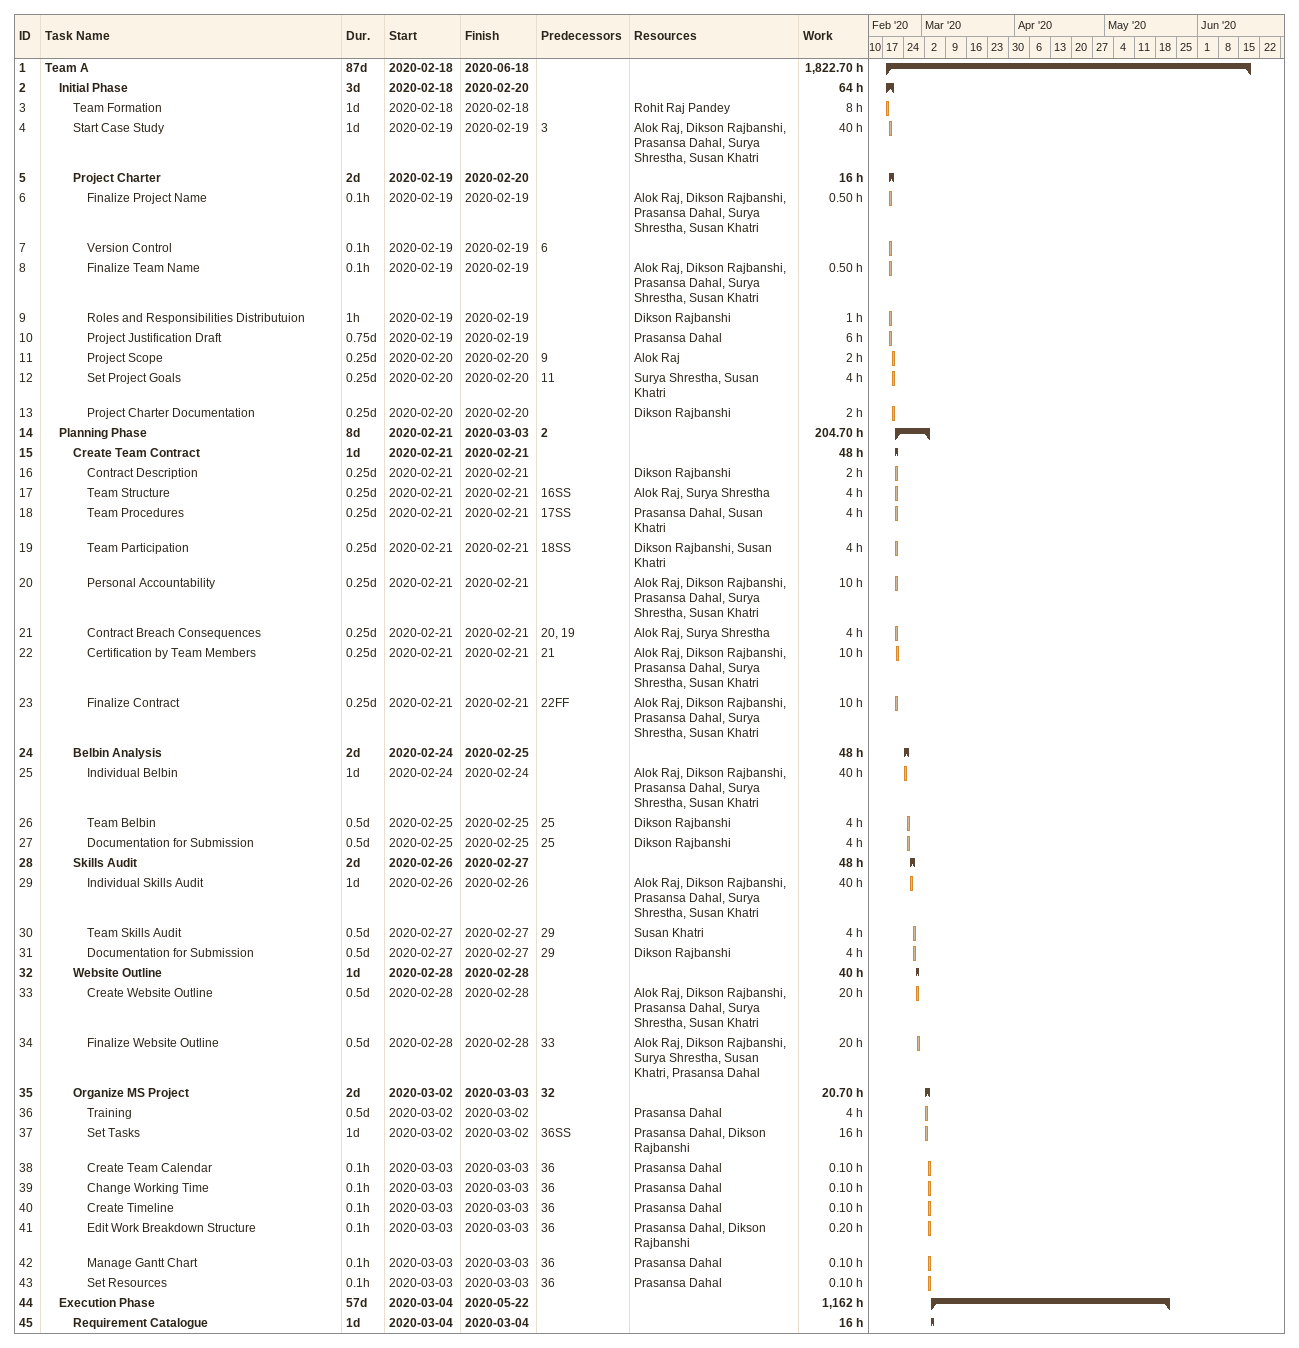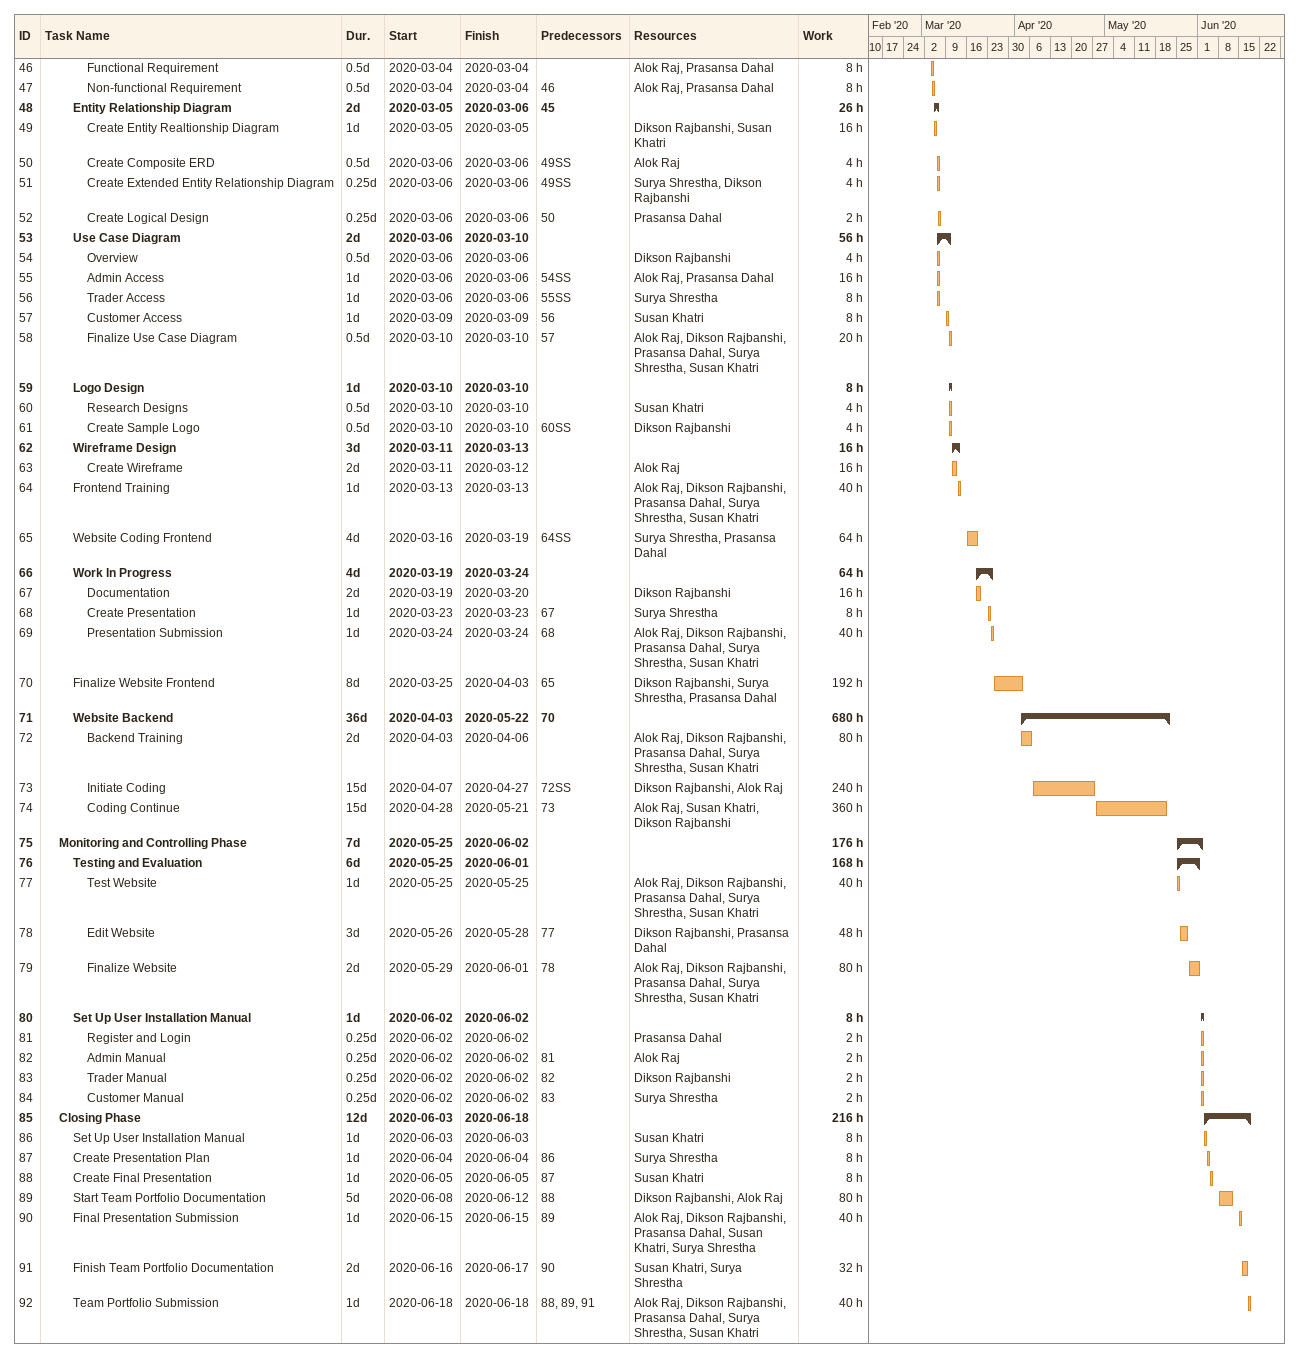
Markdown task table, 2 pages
| ID | Level | Task | Duration | Start | Finish | Predecessors | Resources | Work (h) |
|---|---|---|---|---|---|---|---|---|
| 1 | 1 | **Team A** | 87d | 2020-02-18 | 2020-06-18 |  |  | 1822.70 |
| 2 | 2 | **Initial Phase** | 3d | 2020-02-18 | 2020-02-20 |  |  | 64 |
| 3 | 3 | Team Formation | 1d | 2020-02-18 | 2020-02-18 |  | Rohit Raj Pandey | 8 |
| 4 | 3 | Start Case Study | 1d | 2020-02-19 | 2020-02-19 | 3 | Alok Raj, Dikson Rajbanshi, Prasansa Dahal, Surya Shrestha, Susan Khatri | 40 |
| 5 | 3 | **Project Charter** | 2d | 2020-02-19 | 2020-02-20 |  |  | 16 |
| 6 | 4 | Finalize Project Name | 0.1h | 2020-02-19 | 2020-02-19 |  | Alok Raj, Dikson Rajbanshi, Prasansa Dahal, Surya Shrestha, Susan Khatri | 0.50 |
| 7 | 4 | Version Control | 0.1h | 2020-02-19 | 2020-02-19 | 6 |  |  |
| 8 | 4 | Finalize Team Name | 0.1h | 2020-02-19 | 2020-02-19 |  | Alok Raj, Dikson Rajbanshi, Prasansa Dahal, Surya Shrestha, Susan Khatri | 0.50 |
| 9 | 4 | Roles and Responsibilities Distributuion | 1h | 2020-02-19 | 2020-02-19 |  | Dikson Rajbanshi | 1 |
| 10 | 4 | Project Justification Draft | 0.75d | 2020-02-19 | 2020-02-19 |  | Prasansa Dahal | 6 |
| 11 | 4 | Project Scope | 0.25d | 2020-02-20 | 2020-02-20 | 9 | Alok Raj | 2 |
| 12 | 4 | Set Project Goals | 0.25d | 2020-02-20 | 2020-02-20 | 11 | Surya Shrestha, Susan Khatri | 4 |
| 13 | 4 | Project Charter Documentation | 0.25d | 2020-02-20 | 2020-02-20 |  | Dikson Rajbanshi | 2 |
| 14 | 2 | **Planning Phase** | 8d | 2020-02-21 | 2020-03-03 | 2 |  | 204.70 |
| 15 | 3 | **Create Team Contract** | 1d | 2020-02-21 | 2020-02-21 |  |  | 48 |
| 16 | 4 | Contract Description | 0.25d | 2020-02-21 | 2020-02-21 |  | Dikson Rajbanshi | 2 |
| 17 | 4 | Team Structure | 0.25d | 2020-02-21 | 2020-02-21 | 16SS | Alok Raj, Surya Shrestha | 4 |
| 18 | 4 | Team Procedures | 0.25d | 2020-02-21 | 2020-02-21 | 17SS | Prasansa Dahal, Susan Khatri | 4 |
| 19 | 4 | Team Participation | 0.25d | 2020-02-21 | 2020-02-21 | 18SS | Dikson Rajbanshi, Susan Khatri | 4 |
| 20 | 4 | Personal Accountability | 0.25d | 2020-02-21 | 2020-02-21 |  | Alok Raj, Dikson Rajbanshi, Prasansa Dahal, Surya Shrestha, Susan Khatri | 10 |
| 21 | 4 | Contract Breach Consequences | 0.25d | 2020-02-21 | 2020-02-21 | 20, 19 | Alok Raj, Surya Shrestha | 4 |
| 22 | 4 | Certification by Team Members | 0.25d | 2020-02-21 | 2020-02-21 | 21 | Alok Raj, Dikson Rajbanshi, Prasansa Dahal, Surya Shrestha, Susan Khatri | 10 |
| 23 | 4 | Finalize Contract | 0.25d | 2020-02-21 | 2020-02-21 | 22FF | Alok Raj, Dikson Rajbanshi, Prasansa Dahal, Surya Shrestha, Susan Khatri | 10 |
| 24 | 3 | **Belbin Analysis** | 2d | 2020-02-24 | 2020-02-25 |  |  | 48 |
| 25 | 4 | Individual Belbin | 1d | 2020-02-24 | 2020-02-24 |  | Alok Raj, Dikson Rajbanshi, Prasansa Dahal, Surya Shrestha, Susan Khatri | 40 |
| 26 | 4 | Team Belbin | 0.5d | 2020-02-25 | 2020-02-25 | 25 | Dikson Rajbanshi | 4 |
| 27 | 4 | Documentation for Submission | 0.5d | 2020-02-25 | 2020-02-25 | 25 | Dikson Rajbanshi | 4 |
| 28 | 3 | **Skills Audit** | 2d | 2020-02-26 | 2020-02-27 |  |  | 48 |
| 29 | 4 | Individual Skills Audit | 1d | 2020-02-26 | 2020-02-26 |  | Alok Raj, Dikson Rajbanshi, Prasansa Dahal, Surya Shrestha, Susan Khatri | 40 |
| 30 | 4 | Team Skills Audit | 0.5d | 2020-02-27 | 2020-02-27 | 29 | Susan Khatri | 4 |
| 31 | 4 | Documentation for Submission | 0.5d | 2020-02-27 | 2020-02-27 | 29 | Dikson Rajbanshi | 4 |
| 32 | 3 | **Website Outline** | 1d | 2020-02-28 | 2020-02-28 |  |  | 40 |
| 33 | 4 | Create Website Outline | 0.5d | 2020-02-28 | 2020-02-28 |  | Alok Raj, Dikson Rajbanshi, Prasansa Dahal, Surya Shrestha, Susan Khatri | 20 |
| 34 | 4 | Finalize Website Outline | 0.5d | 2020-02-28 | 2020-02-28 | 33 | Alok Raj, Dikson Rajbanshi, Surya Shrestha, Susan Khatri, Prasansa Dahal | 20 |
| 35 | 3 | **Organize MS Project** | 2d | 2020-03-02 | 2020-03-03 | 32 |  | 20.70 |
| 36 | 4 | Training | 0.5d | 2020-03-02 | 2020-03-02 |  | Prasansa Dahal | 4 |
| 37 | 4 | Set Tasks | 1d | 2020-03-02 | 2020-03-02 | 36SS | Prasansa Dahal, Dikson Rajbanshi | 16 |
| 38 | 4 | Create Team Calendar | 0.1h | 2020-03-03 | 2020-03-03 | 36 | Prasansa Dahal | 0.10 |
| 39 | 4 | Change Working Time | 0.1h | 2020-03-03 | 2020-03-03 | 36 | Prasansa Dahal | 0.10 |
| 40 | 4 | Create Timeline | 0.1h | 2020-03-03 | 2020-03-03 | 36 | Prasansa Dahal | 0.10 |
| 41 | 4 | Edit Work Breakdown Structure | 0.1h | 2020-03-03 | 2020-03-03 | 36 | Prasansa Dahal, Dikson Rajbanshi | 0.20 |
| 42 | 4 | Manage Gantt Chart | 0.1h | 2020-03-03 | 2020-03-03 | 36 | Prasansa Dahal | 0.10 |
| 43 | 4 | Set Resources | 0.1h | 2020-03-03 | 2020-03-03 | 36 | Prasansa Dahal | 0.10 |
| 44 | 2 | **Execution Phase** | 57d | 2020-03-04 | 2020-05-22 |  |  | 1162 |
| 45 | 3 | **Requirement Catalogue** | 1d | 2020-03-04 | 2020-03-04 |  |  | 16 |
| 46 | 4 | Functional Requirement | 0.5d | 2020-03-04 | 2020-03-04 |  | Alok Raj, Prasansa Dahal | 8 |
| 47 | 4 | Non-functional Requirement | 0.5d | 2020-03-04 | 2020-03-04 | 46 | Alok Raj, Prasansa Dahal | 8 |
| 48 | 3 | **Entity Relationship Diagram** | 2d | 2020-03-05 | 2020-03-06 | 45 |  | 26 |
| 49 | 4 | Create Entity Realtionship Diagram | 1d | 2020-03-05 | 2020-03-05 |  | Dikson Rajbanshi, Susan Khatri | 16 |
| 50 | 4 | Create Composite ERD | 0.5d | 2020-03-06 | 2020-03-06 | 49SS | Alok Raj | 4 |
| 51 | 4 | Create Extended Entity Relationship Diagram | 0.25d | 2020-03-06 | 2020-03-06 | 49SS | Surya Shrestha, Dikson Rajbanshi | 4 |
| 52 | 4 | Create Logical Design | 0.25d | 2020-03-06 | 2020-03-06 | 50 | Prasansa Dahal | 2 |
| 53 | 3 | **Use Case Diagram** | 2d | 2020-03-06 | 2020-03-10 |  |  | 56 |
| 54 | 4 | Overview | 0.5d | 2020-03-06 | 2020-03-06 |  | Dikson Rajbanshi | 4 |
| 55 | 4 | Admin Access | 1d | 2020-03-06 | 2020-03-06 | 54SS | Alok Raj, Prasansa Dahal | 16 |
| 56 | 4 | Trader Access | 1d | 2020-03-06 | 2020-03-06 | 55SS | Surya Shrestha | 8 |
| 57 | 4 | Customer Access | 1d | 2020-03-09 | 2020-03-09 | 56 | Susan Khatri | 8 |
| 58 | 4 | Finalize Use Case Diagram | 0.5d | 2020-03-10 | 2020-03-10 | 57 | Alok Raj, Dikson Rajbanshi, Prasansa Dahal, Surya Shrestha, Susan Khatri | 20 |
| 59 | 3 | **Logo Design** | 1d | 2020-03-10 | 2020-03-10 |  |  | 8 |
| 60 | 4 | Research Designs | 0.5d | 2020-03-10 | 2020-03-10 |  | Susan Khatri | 4 |
| 61 | 4 | Create Sample Logo | 0.5d | 2020-03-10 | 2020-03-10 | 60SS | Dikson Rajbanshi | 4 |
| 62 | 3 | **Wireframe Design** | 3d | 2020-03-11 | 2020-03-13 |  |  | 16 |
| 63 | 4 | Create Wireframe | 2d | 2020-03-11 | 2020-03-12 |  | Alok Raj | 16 |
| 64 | 3 | Frontend Training | 1d | 2020-03-13 | 2020-03-13 |  | Alok Raj, Dikson Rajbanshi, Prasansa Dahal, Surya Shrestha, Susan Khatri | 40 |
| 65 | 3 | Website Coding Frontend | 4d | 2020-03-16 | 2020-03-19 | 64SS | Surya Shrestha, Prasansa Dahal | 64 |
| 66 | 3 | **Work In Progress** | 4d | 2020-03-19 | 2020-03-24 |  |  | 64 |
| 67 | 4 | Documentation | 2d | 2020-03-19 | 2020-03-20 |  | Dikson Rajbanshi | 16 |
| 68 | 4 | Create Presentation | 1d | 2020-03-23 | 2020-03-23 | 67 | Surya Shrestha | 8 |
| 69 | 4 | Presentation Submission | 1d | 2020-03-24 | 2020-03-24 | 68 | Alok Raj, Dikson Rajbanshi, Prasansa Dahal, Surya Shrestha, Susan Khatri | 40 |
| 70 | 3 | Finalize Website Frontend | 8d | 2020-03-25 | 2020-04-03 | 65 | Dikson Rajbanshi, Surya Shrestha, Prasansa Dahal | 192 |
| 71 | 3 | **Website Backend** | 36d | 2020-04-03 | 2020-05-22 | 70 |  | 680 |
| 72 | 4 | Backend Training | 2d | 2020-04-03 | 2020-04-06 |  | Alok Raj, Dikson Rajbanshi, Prasansa Dahal, Surya Shrestha, Susan Khatri | 80 |
| 73 | 4 | Initiate Coding | 15d | 2020-04-07 | 2020-04-27 | 72SS | Dikson Rajbanshi, Alok Raj | 240 |
| 74 | 4 | Coding Continue | 15d | 2020-04-28 | 2020-05-21 | 73 | Alok Raj, Susan Khatri, Dikson Rajbanshi | 360 |
| 75 | 2 | **Monitoring and Controlling Phase** | 7d | 2020-05-25 | 2020-06-02 |  |  | 176 |
| 76 | 3 | **Testing and Evaluation** | 6d | 2020-05-25 | 2020-06-01 |  |  | 168 |
| 77 | 4 | Test Website | 1d | 2020-05-25 | 2020-05-25 |  | Alok Raj, Dikson Rajbanshi, Prasansa Dahal, Surya Shrestha, Susan Khatri | 40 |
| 78 | 4 | Edit Website | 3d | 2020-05-26 | 2020-05-28 | 77 | Dikson Rajbanshi, Prasansa Dahal | 48 |
| 79 | 4 | Finalize Website | 2d | 2020-05-29 | 2020-06-01 | 78 | Alok Raj, Dikson Rajbanshi, Prasansa Dahal, Surya Shrestha, Susan Khatri | 80 |
| 80 | 3 | **Set Up User Installation Manual** | 1d | 2020-06-02 | 2020-06-02 |  |  | 8 |
| 81 | 4 | Register and Login | 0.25d | 2020-06-02 | 2020-06-02 |  | Prasansa Dahal | 2 |
| 82 | 4 | Admin Manual | 0.25d | 2020-06-02 | 2020-06-02 | 81 | Alok Raj | 2 |
| 83 | 4 | Trader Manual | 0.25d | 2020-06-02 | 2020-06-02 | 82 | Dikson Rajbanshi | 2 |
| 84 | 4 | Customer Manual | 0.25d | 2020-06-02 | 2020-06-02 | 83 | Surya Shrestha | 2 |
| 85 | 2 | **Closing Phase** | 12d | 2020-06-03 | 2020-06-18 |  |  | 216 |
| 86 | 3 | Set Up User Installation Manual | 1d | 2020-06-03 | 2020-06-03 |  | Susan Khatri | 8 |
| 87 | 3 | Create Presentation Plan | 1d | 2020-06-04 | 2020-06-04 | 86 | Surya Shrestha | 8 |
| 88 | 3 | Create Final Presentation | 1d | 2020-06-05 | 2020-06-05 | 87 | Susan Khatri | 8 |
| 89 | 3 | Start Team Portfolio Documentation | 5d | 2020-06-08 | 2020-06-12 | 88 | Dikson Rajbanshi, Alok Raj | 80 |
| 90 | 3 | Final Presentation Submission | 1d | 2020-06-15 | 2020-06-15 | 89 | Alok Raj, Dikson Rajbanshi, Prasansa Dahal, Susan Khatri, Surya Shrestha | 40 |
| 91 | 3 | Finish Team Portfolio Documentation | 2d | 2020-06-16 | 2020-06-17 | 90 | Susan Khatri, Surya Shrestha | 32 |
| 92 | 3 | Team Portfolio Submission | 1d | 2020-06-18 | 2020-06-18 | 88, 89, 91 | Alok Raj, Dikson Rajbanshi, Prasansa Dahal, Surya Shrestha, Susan Khatri | 40 |
